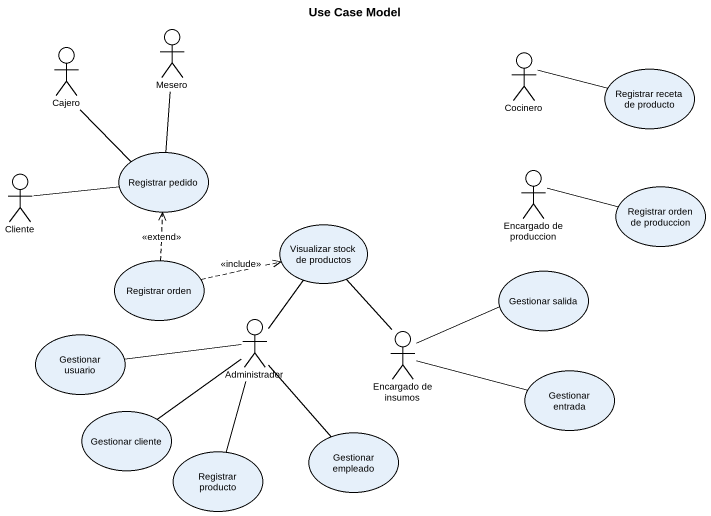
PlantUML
@startuml
title Use Case Model
actor Mesero
actor Cajero
actor Cocinero
usecase "Registrar receta de producto" as Registrar_receta_de_producto
usecase "Registrar pedido" as Registrar_pedido
actor Cliente
actor "Encargado de produccion" as Encargado_de_produccion
usecase "Registrar orden de produccion" as Registrar_orden_de
usecase "Visualizar stock de productos" as Visualizar_stock_de
usecase "Registrar orden" as Registrar_orden
usecase "Gestionar salida" as Gestionar_salida
usecase "Gestionar usuario" as Gestionar_usuario
actor Administrador
actor "Encargado de insumos" as Encargado_de_insumos
usecase "Gestionar entrada" as Gestionar_entrada
usecase "Gestionar cliente" as Gestionar_cliente
usecase "Registrar producto" as Registrar_producto
usecase "Gestionar empleado" as Gestionar_empleado
Mesero -- Registrar_pedido
Cajero -- Registrar_pedido
Cocinero -right- Registrar_receta_de_producto
Cliente -right- Registrar_pedido
Encargado_de_produccion -right- Registrar_orden_de
Registrar_orden .up.> Registrar_pedido : <<extend>>
Registrar_orden .right.> Visualizar_stock_de : <<include>>
Administrador -up- Visualizar_stock_de
Administrador -left- Gestionar_usuario
Administrador -- Gestionar_cliente
Administrador -- Registrar_producto
Administrador -- Gestionar_empleado
Encargado_de_insumos -up- Visualizar_stock_de
Encargado_de_insumos -right- Gestionar_salida
Encargado_de_insumos -right- Gestionar_entrada
@enduml
